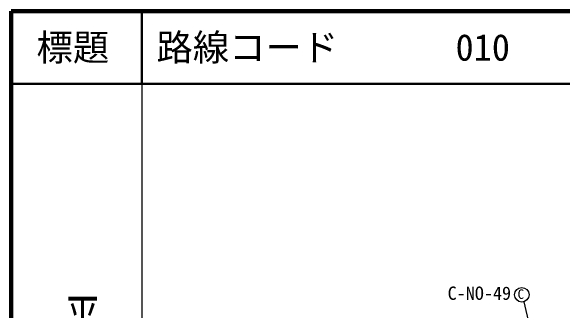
# Model space of a CAD drawing. Units: millimetres, scale not verified. Extents: x 40000 to 680000, y 20000 to 380000.
# Drawn here: x 40000 to 115916, y 338739 to 380000 of the extents above; entities that cross this region are included whole.
import ezdxf
from ezdxf.enums import TextEntityAlignment as Align

# ---------------------------------------------------------------- set-up
doc = ezdxf.new("R2010")
doc.units = ezdxf.units.MM
doc.header["$LTSCALE"] = 1000
for name, color, linetype, lineweight in [('M-STR-STRC', 7, 'Continuous', 25), ('M-TTL', 2, 'Continuous', 140), ('M-TTL-BAND', 7, 'Continuous', 25), ('M-TTL-LINE', 7, 'Continuous', 50), ('M-TTL-TXT', 7, 'Continuous', 13)]:
    doc.layers.add(name, color=color, linetype=linetype, lineweight=lineweight)
doc.styles.add('@ＭＳ ゴシック', font='')
doc.styles.add('ＭＳ ゴシック', font='')
doc.styles.get('@ＭＳ ゴシック').set_extended_font_data('@MS Gothic')
doc.styles.get('ＭＳ ゴシック').set_extended_font_data('MS Gothic')

msp = doc.modelspace()

# ---------------------------------------------------------------- linework, layer by layer
at = {"layer": 'M-STR-STRC'}
msp.add_line((110532, 340011), (114994, 320491), dxfattribs=at)
msp.add_circle((110256, 340972), 1000, dxfattribs=at)
at = {"layer": 'M-TTL'}
for p, q in [((40000, 380000), (40000, 20000)), ((680000, 380000), (40000, 380000))]:
    msp.add_line(p, q, dxfattribs=at)
at = {"layer": 'M-TTL-BAND'}
msp.add_line((58000, 370000), (58000, 20000), dxfattribs=at)
at = {"layer": 'M-TTL-LINE'}
for p, q in [((58000, 380000), (58000, 370000)), ((40000, 370000), (680000, 370000))]:
    msp.add_line(p, q, dxfattribs=at)

# ---------------------------------------------------------------- texts
at = {"layer": 'M-STR-STRC', "style": 'ＭＳ ゴシック'}
for s, height, p in [('C-NO-49', 1833, (100053, 339717)), ('C', 1320, (109674, 340000))]:
    msp.add_text(s, height=height, dxfattribs=at).set_placement(p, align=Align.BOTTOM_LEFT)
at = {"layer": 'M-TTL-BAND', "style": '@ＭＳ ゴシック', "width": 1.4}
msp.add_text('平  面  図', height=3666, rotation=270, dxfattribs=at).set_placement((49777, 306475), align=Align.MIDDLE_RIGHT)
at = {"layer": 'M-TTL-TXT', "style": 'ＭＳ ゴシック'}
msp.add_text('標題', height=3666, dxfattribs=at).set_placement((48500, 375000), align=Align.MIDDLE_CENTER)
for s, p in [('路線コード', (60000, 375000)), ('010', (101142, 375000))]:
    msp.add_text(s, height=3666, dxfattribs=at).set_placement(p, align=Align.MIDDLE_LEFT)

doc.saveas('drawing.dxf')
